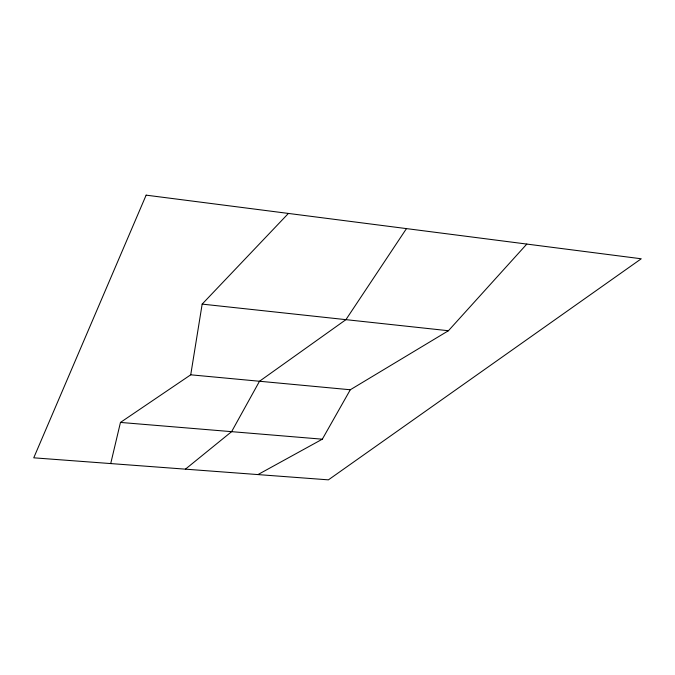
<?xml version="1.0" encoding="UTF-8"?>
<svg xmlns="http://www.w3.org/2000/svg" width="675" height="675" viewBox="0 0 675 675"><rect width="100%" height="100%" fill="white"/><g stroke="black" fill="none" stroke-linecap="round" stroke-linejoin="round"><path stroke-width="1.01" d="M110.717 463.573L120.462 422.432L190.73 374.811L202.162 304.113L288.411 213.435M257.96 474.584L322.321 439.189L350.3 389.762L448.428 330.733L526.812 244.072M406.468 228.606L345.929 319.655L259.504 381.257L231.609 431.663L185.422 469.159M120.462 422.432L322.321 439.189M190.73 374.811L350.3 389.762M202.162 304.113L448.428 330.733M146.137 195.151L33.75 457.819L328.421 479.849L641.25 258.778L146.137 195.151"/></g></svg>
